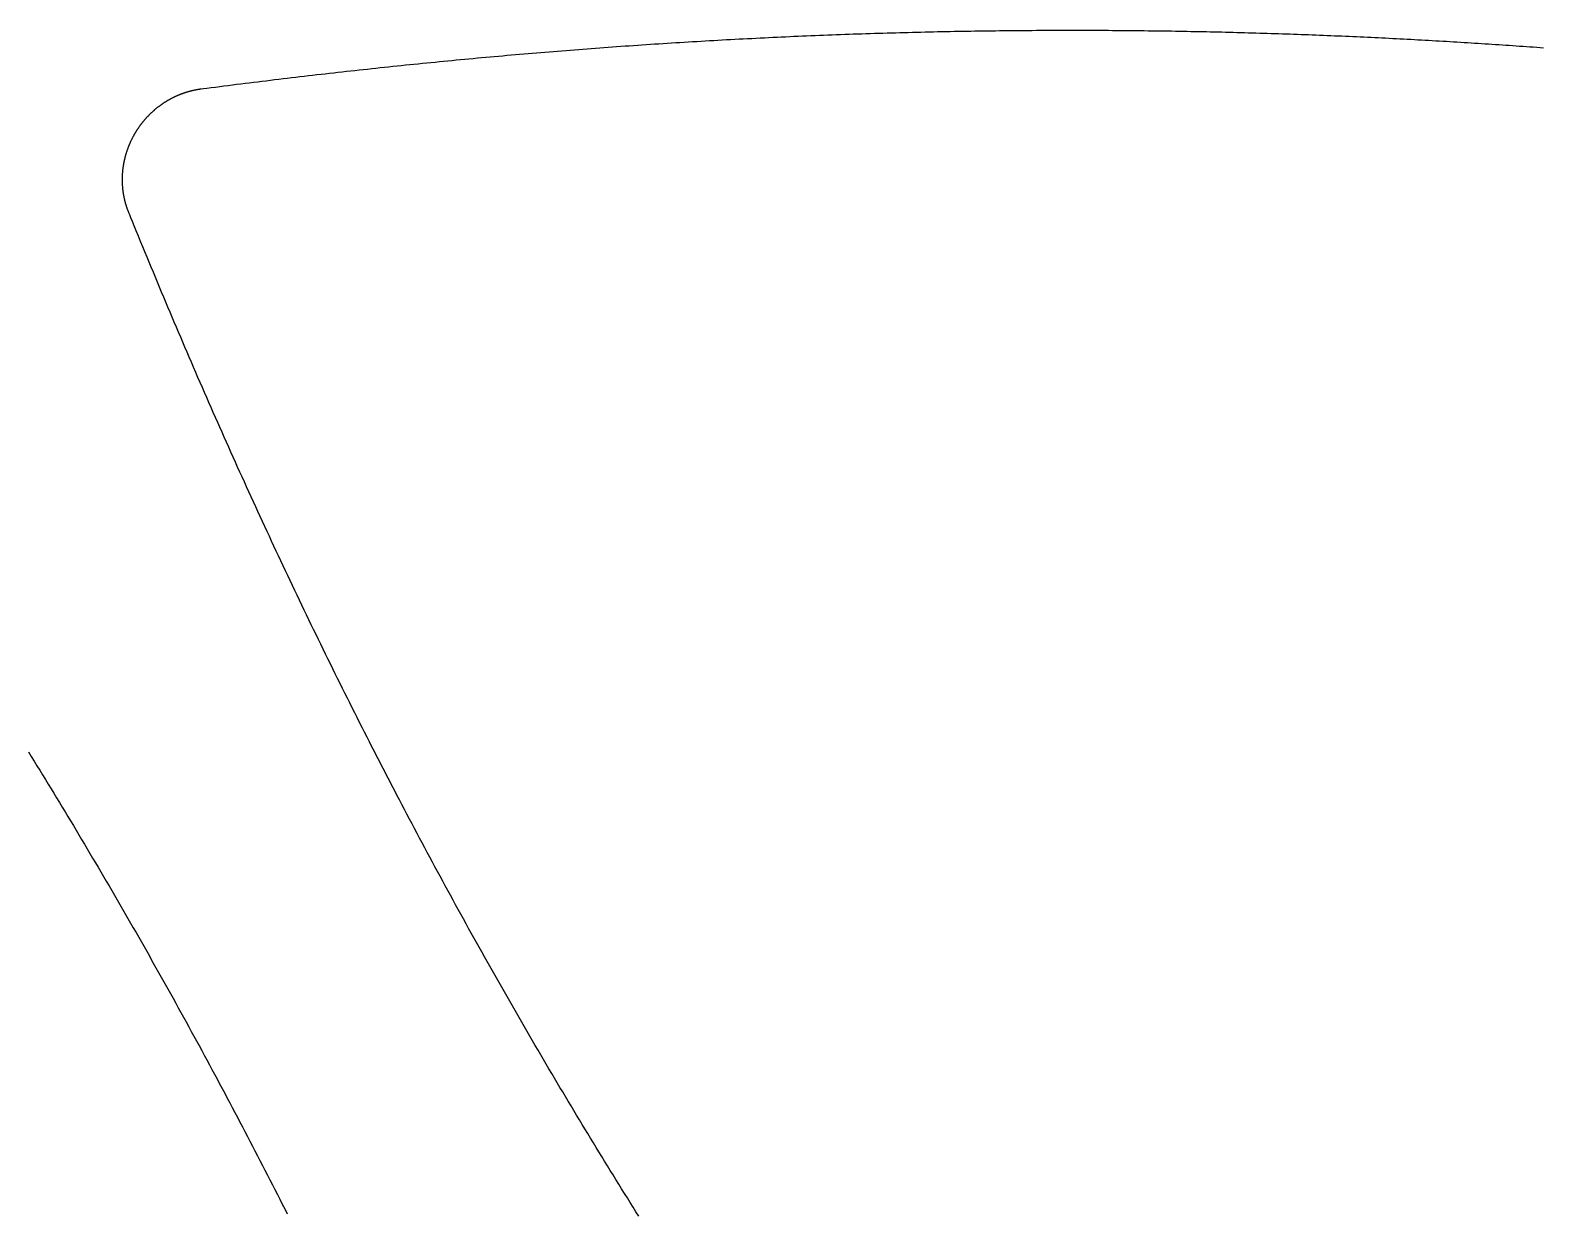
# Model space of a CAD drawing. Extents: x -3 to 136, y 0 to 121.
# Drawn here: x 38.52 to 54.78, y 43.64 to 56.36 of the extents above; entities that cross this region are included whole.
import ezdxf

# ---------------------------------------------------------------- set-up
doc = ezdxf.new("R2010")
doc.units = 0
doc.layers.get('0').update_dxf_attribs({"linetype": 'CONTINUOUS'})

msp = doc.modelspace()

# ---------------------------------------------------------------- linework, layer by layer
for points in [[(40.3606, 55.7236, 0), (40.3852, 55.7268, 0), (40.4244, 55.7319, 0), (40.4703, 55.7378, 0), (40.5157, 55.7437, 0), (40.561, 55.7495, 0), (40.6066, 55.7553, 0), (40.6522, 55.7611, 0), (40.6977, 55.7668, 0), (40.7432, 55.7726, 0), (40.7886, 55.7783, 0), (40.834, 55.7839, 0), (40.8794, 55.7896, 0), (40.9247, 55.7952, 0), (40.9701, 55.8008, 0), (41.0156, 55.8064, 0), (41.061, 55.8119, 0), (41.1065, 55.8175, 0), (41.152, 55.823, 0), (41.1975, 55.8284, 0), (41.243, 55.8339, 0), (41.2884, 55.8393, 0), (41.3339, 55.8447, 0), (41.3793, 55.8501, 0), (41.4248, 55.8555, 0), (41.4702, 55.8608, 0), (41.5157, 55.8661, 0), (41.5611, 55.8713, 0), (41.6066, 55.8766, 0), (41.652, 55.8818, 0), (41.6975, 55.887, 0), (41.7429, 55.8922, 0), (41.7884, 55.8973, 0), (41.8338, 55.9024, 0), (41.8793, 55.9075, 0), (41.9247, 55.9125, 0), (41.9702, 55.9176, 0), (42.0156, 55.9226, 0), (42.0611, 55.9276, 0), (42.1066, 55.9325, 0), (42.152, 55.9374, 0), (42.1975, 55.9423, 0), (42.243, 55.9472, 0), (42.2885, 55.9521, 0), (42.3339, 55.9569, 0), (42.3794, 55.9617, 0), (42.4249, 55.9665, 0), (42.4705, 55.9712, 0), (42.516, 55.9759, 0), (42.5615, 55.9806, 0), (42.607, 55.9853, 0), (42.6526, 55.9899, 0), (42.6981, 55.9945, 0), (42.7437, 55.9991, 0), (42.7892, 56.0036, 0), (42.8347, 56.0082, 0), (42.8802, 56.0126, 0), (42.9257, 56.0171, 0), (42.9712, 56.0216, 0), (43.0167, 56.026, 0), (43.0622, 56.0303, 0), (43.1077, 56.0347, 0), (43.1532, 56.039, 0), (43.1986, 56.0433, 0), (43.2441, 56.0476, 0), (43.2896, 56.0518, 0), (43.335, 56.056, 0), (43.3805, 56.0602, 0), (43.426, 56.0644, 0), (43.4714, 56.0685, 0), (43.5169, 56.0726, 0), (43.5623, 56.0767, 0), (43.6077, 56.0807, 0), (43.6532, 56.0847, 0), (43.6986, 56.0887, 0), (43.744, 56.0926, 0), (43.7895, 56.0966, 0), (43.8349, 56.1005, 0), (43.8803, 56.1043, 0), (43.9257, 56.1082, 0), (43.9711, 56.112, 0), (44.0165, 56.1157, 0), (44.062, 56.1195, 0), (44.1074, 56.1232, 0), (44.1528, 56.1269, 0), (44.1982, 56.1306, 0), (44.2436, 56.1342, 0), (44.289, 56.1378, 0), (44.3344, 56.1414, 0), (44.3798, 56.145, 0), (44.4252, 56.1485, 0), (44.4706, 56.152, 0), (44.516, 56.1554, 0), (44.5614, 56.1589, 0), (44.6068, 56.1623, 0), (44.6522, 56.1656, 0), (44.6976, 56.169, 0), (44.743, 56.1723, 0), (44.7884, 56.1756, 0), (44.8338, 56.1789, 0), (44.8792, 56.1821, 0), (44.9245, 56.1853, 0), (44.9699, 56.1885, 0), (45.0153, 56.1916, 0), (45.0607, 56.1947, 0), (45.1061, 56.1978, 0), (45.1516, 56.2008, 0), (45.197, 56.2039, 0), (45.2424, 56.2069, 0), (45.2878, 56.2098, 0), (45.3332, 56.2128, 0), (45.3786, 56.2157, 0), (45.424, 56.2186, 0), (45.4694, 56.2214, 0), (45.5148, 56.2242, 0), (45.5603, 56.227, 0), (45.6057, 56.2298, 0), (45.6511, 56.2325, 0), (45.6965, 56.2352, 0), (45.742, 56.2379, 0), (45.7874, 56.2405, 0), (45.8329, 56.2431, 0), (45.8783, 56.2457, 0), (45.9237, 56.2483, 0), (45.9692, 56.2508, 0), (46.0146, 56.2533, 0), (46.0601, 56.2558, 0), (46.1056, 56.2582, 0), (46.151, 56.2606, 0), (46.1965, 56.263, 0), (46.242, 56.2653, 0), (46.2875, 56.2676, 0), (46.333, 56.2699, 0), (46.3784, 56.2722, 0), (46.4239, 56.2744, 0), (46.4694, 56.2766, 0), (46.515, 56.2788, 0), (46.5605, 56.2809, 0), (46.606, 56.283, 0), (46.6515, 56.2851, 0), (46.697, 56.2871, 0), (46.7426, 56.2892, 0), (46.7881, 56.2912, 0), (46.8337, 56.2931, 0), (46.8792, 56.295, 0), (46.9248, 56.2969, 0), (46.9704, 56.2988, 0), (47.016, 56.3006, 0), (47.0615, 56.3024, 0), (47.1071, 56.3042, 0), (47.1527, 56.306, 0), (47.1984, 56.3077, 0), (47.244, 56.3094, 0), (47.2896, 56.311, 0), (47.3352, 56.3127, 0), (47.3809, 56.3143, 0), (47.4265, 56.3158, 0), (47.4722, 56.3174, 0), (47.5178, 56.3189, 0), (47.5635, 56.3203, 0), (47.6092, 56.3218, 0), (47.6549, 56.3232, 0), (47.7005, 56.3246, 0), (47.7461, 56.3259, 0), (47.7916, 56.3272, 0), (47.837, 56.3285, 0), (47.8825, 56.3298, 0), (47.9278, 56.331, 0), (47.9731, 56.3322, 0), (48.0184, 56.3334, 0), (48.0636, 56.3345, 0), (48.1087, 56.3356, 0), (48.1538, 56.3366, 0), (48.1989, 56.3377, 0), (48.2439, 56.3387, 0), (48.2888, 56.3397, 0), (48.3337, 56.3406, 0), (48.3785, 56.3415, 0), (48.4233, 56.3424, 0), (48.4681, 56.3432, 0), (48.5127, 56.3441, 0), (48.5574, 56.3448, 0), (48.6019, 56.3456, 0), (48.6465, 56.3463, 0), (48.6909, 56.347, 0), (48.7354, 56.3477, 0), (48.7797, 56.3483, 0), (48.824, 56.349, 0), (48.8683, 56.3495, 0), (48.9125, 56.3501, 0), (48.9567, 56.3506, 0), (49.0008, 56.3511, 0), (49.0448, 56.3516, 0), (49.0889, 56.352, 0), (49.1328, 56.3524, 0), (49.1767, 56.3528, 0), (49.2206, 56.3531, 0), (49.2643, 56.3534, 0), (49.3081, 56.3537, 0), (49.3518, 56.354, 0), (49.3954, 56.3542, 0), (49.439, 56.3544, 0), (49.4825, 56.3546, 0), (49.526, 56.3547, 0), (49.5695, 56.3549, 0), (49.6128, 56.355, 0), (49.6562, 56.355, 0), (49.6994, 56.3551, 0), (49.7427, 56.3551, 0), (49.7858, 56.355, 0), (49.829, 56.355, 0), (49.872, 56.3549, 0), (49.915, 56.3548, 0), (49.958, 56.3547, 0), (50.0009, 56.3545, 0), (50.0438, 56.3544, 0), (50.0866, 56.3541, 0), (50.1293, 56.3539, 0), (50.1721, 56.3537, 0), (50.2147, 56.3534, 0), (50.2573, 56.353, 0), (50.2999, 56.3527, 0), (50.3423, 56.3523, 0), (50.3848, 56.3519, 0), (50.4272, 56.3515, 0), (50.4695, 56.3511, 0), (50.5118, 56.3506, 0), (50.5541, 56.3501, 0), (50.5962, 56.3496, 0), (50.6384, 56.349, 0), (50.6804, 56.3485, 0), (50.7225, 56.3479, 0), (50.7645, 56.3472, 0), (50.8064, 56.3466, 0), (50.8483, 56.3459, 0), (50.8901, 56.3452, 0), (50.9318, 56.3445, 0), (50.9736, 56.3437, 0), (51.0152, 56.343, 0), (51.0568, 56.3422, 0), (51.0984, 56.3414, 0), (51.1399, 56.3405, 0), (51.1814, 56.3396, 0), (51.2228, 56.3387, 0), (51.2641, 56.3378, 0), (51.3054, 56.3369, 0), (51.3467, 56.3359, 0), (51.3879, 56.3349, 0), (51.429, 56.3339, 0), (51.4701, 56.3329, 0), (51.5112, 56.3318, 0), (51.5522, 56.3307, 0), (51.5931, 56.3296, 0), (51.634, 56.3285, 0), (51.6748, 56.3273, 0), (51.7156, 56.3262, 0), (51.7563, 56.325, 0), (51.797, 56.3237, 0), (51.8377, 56.3225, 0), (51.8782, 56.3212, 0), (51.9188, 56.3199, 0), (51.9592, 56.3186, 0), (51.9997, 56.3173, 0), (52.04, 56.3159, 0), (52.0803, 56.3146, 0), (52.1206, 56.3132, 0), (52.1608, 56.3117, 0), (52.201, 56.3103, 0), (52.2411, 56.3088, 0), (52.2812, 56.3073, 0), (52.3212, 56.3058, 0), (52.3611, 56.3043, 0), (52.401, 56.3028, 0), (52.4409, 56.3012, 0), (52.4807, 56.2996, 0), (52.5204, 56.298, 0), (52.5601, 56.2963, 0), (52.5998, 56.2947, 0), (52.6394, 56.293, 0), (52.6789, 56.2913, 0), (52.7184, 56.2896, 0), (52.7578, 56.2879, 0), (52.7972, 56.2861, 0), (52.8366, 56.2843, 0), (52.8758, 56.2825, 0), (52.9151, 56.2807, 0), (52.9542, 56.2789, 0), (52.9934, 56.277, 0), (53.0325, 56.2751, 0), (53.0715, 56.2732, 0), (53.1105, 56.2713, 0), (53.1494, 56.2694, 0), (53.1882, 56.2674, 0), (53.2271, 56.2655, 0), (53.2658, 56.2635, 0), (53.3045, 56.2615, 0), (53.3432, 56.2594, 0), (53.3818, 56.2574, 0), (53.4204, 56.2553, 0), (53.4589, 56.2532, 0), (53.4973, 56.2511, 0), (53.5357, 56.249, 0), (53.5741, 56.2469, 0), (53.6124, 56.2447, 0), (53.6507, 56.2425, 0), (53.6889, 56.2403, 0), (53.727, 56.2381, 0), (53.7651, 56.2359, 0), (53.8031, 56.2336, 0), (53.8411, 56.2314, 0), (53.8791, 56.2291, 0), (53.917, 56.2268, 0), (53.9548, 56.2245, 0), (53.9926, 56.2221, 0), (54.0303, 56.2198, 0), (54.068, 56.2174, 0), (54.1056, 56.215, 0), (54.1432, 56.2126, 0), (54.1807, 56.2102, 0), (54.2182, 56.2078, 0), (54.2556, 56.2053, 0), (54.293, 56.2028, 0), (54.3303, 56.2004, 0), (54.3676, 56.1979, 0), (54.4048, 56.1953, 0), (54.442, 56.1928, 0), (54.4791, 56.1903, 0), (54.5162, 56.1877, 0), (54.5532, 56.1851, 0), (54.5901, 56.1825, 0), (54.627, 56.1799, 0), (54.6639, 56.1773, 0), (54.7007, 56.1746, 0), (54.7375, 56.172, 0), (54.7742, 56.1693, 0), (54.8108, 56.1666, 0)], [(39.5833, 54.3907, 0), (39.5815, 54.395, 0), (39.5798, 54.3993, 0), (39.5781, 54.4036, 0), (39.5764, 54.4079, 0), (39.5747, 54.4122, 0), (39.5731, 54.4166, 0), (39.5715, 54.4209, 0), (39.5699, 54.4253, 0), (39.5683, 54.4296, 0), (39.5668, 54.434, 0), (39.5652, 54.4384, 0), (39.5637, 54.4427, 0), (39.5622, 54.4471, 0), (39.5608, 54.4515, 0), (39.5594, 54.4559, 0), (39.5579, 54.4603, 0), (39.5565, 54.4648, 0), (39.5552, 54.4692, 0), (39.5538, 54.4736, 0), (39.5525, 54.478, 0), (39.5512, 54.4825, 0), (39.5499, 54.4869, 0), (39.5487, 54.4914, 0), (39.5474, 54.4958, 0), (39.5462, 54.5003, 0), (39.545, 54.5048, 0), (39.5439, 54.5093, 0), (39.5427, 54.5137, 0), (39.5416, 54.5182, 0), (39.5405, 54.5227, 0), (39.5394, 54.5272, 0), (39.5384, 54.5317, 0), (39.5373, 54.5362, 0), (39.5363, 54.5408, 0), (39.5353, 54.5453, 0), (39.5344, 54.5498, 0), (39.5334, 54.5543, 0), (39.5325, 54.5589, 0), (39.5316, 54.5634, 0), (39.5307, 54.5679, 0), (39.5299, 54.5725, 0), (39.529, 54.5771, 0), (39.5282, 54.5816, 0), (39.5274, 54.5862, 0), (39.5267, 54.5907, 0), (39.5259, 54.5953, 0), (39.5252, 54.5999, 0), (39.5245, 54.6045, 0), (39.5238, 54.609, 0), (39.5232, 54.6136, 0), (39.5226, 54.6182, 0), (39.522, 54.6228, 0), (39.5214, 54.6274, 0), (39.5208, 54.632, 0), (39.5203, 54.6366, 0), (39.5197, 54.6412, 0), (39.5193, 54.6458, 0), (39.5188, 54.6504, 0), (39.5183, 54.6551, 0), (39.5179, 54.6597, 0), (39.5175, 54.6643, 0), (39.5171, 54.6689, 0), (39.5168, 54.6735, 0), (39.5164, 54.6782, 0), (39.5161, 54.6828, 0), (39.5158, 54.6874, 0), (39.5155, 54.6921, 0), (39.5153, 54.6967, 0), (39.5151, 54.7013, 0), (39.5149, 54.706, 0), (39.5147, 54.7106, 0), (39.5145, 54.7153, 0), (39.5144, 54.7199, 0), (39.5143, 54.7245, 0), (39.5142, 54.7292, 0), (39.5141, 54.7338, 0), (39.5141, 54.7384, 0), (39.514, 54.7431, 0), (39.514, 54.7477, 0), (39.514, 54.7524, 0), (39.5141, 54.757, 0), (39.5142, 54.7616, 0), (39.5142, 54.7663, 0), (39.5143, 54.7709, 0), (39.5145, 54.7755, 0), (39.5146, 54.7802, 0), (39.5148, 54.7848, 0), (39.515, 54.7894, 0), (39.5152, 54.794, 0), (39.5155, 54.7987, 0), (39.5157, 54.8033, 0), (39.516, 54.8079, 0), (39.5163, 54.8125, 0), (39.5167, 54.8172, 0), (39.517, 54.8218, 0), (39.5174, 54.8264, 0), (39.5178, 54.831, 0), (39.5182, 54.8356, 0), (39.5186, 54.8402, 0), (39.5191, 54.8449, 0), (39.5196, 54.8495, 0), (39.5201, 54.8541, 0), (39.5206, 54.8587, 0), (39.5211, 54.8633, 0), (39.5217, 54.8679, 0), (39.5223, 54.8725, 0), (39.5229, 54.877, 0), (39.5236, 54.8816, 0), (39.5242, 54.8862, 0), (39.5249, 54.8908, 0), (39.5256, 54.8954, 0), (39.5263, 54.9, 0), (39.5271, 54.9045, 0), (39.5278, 54.9091, 0), (39.5286, 54.9137, 0), (39.5294, 54.9182, 0), (39.5302, 54.9228, 0), (39.5311, 54.9274, 0), (39.532, 54.9319, 0), (39.5329, 54.9365, 0), (39.5338, 54.941, 0), (39.5347, 54.9455, 0), (39.5357, 54.9501, 0), (39.5367, 54.9546, 0), (39.5377, 54.9591, 0), (39.5387, 54.9637, 0), (39.5397, 54.9682, 0), (39.5408, 54.9727, 0), (39.5419, 54.9772, 0), (39.543, 54.9817, 0), (39.5441, 54.9862, 0), (39.5453, 54.9907, 0), (39.5464, 54.9952, 0), (39.5476, 54.9997, 0), (39.5488, 55.0042, 0), (39.5501, 55.0087, 0), (39.5513, 55.0131, 0), (39.5526, 55.0176, 0), (39.5539, 55.0221, 0), (39.5552, 55.0265, 0), (39.5565, 55.031, 0), (39.5579, 55.0354, 0), (39.5593, 55.0398, 0), (39.5607, 55.0443, 0), (39.5621, 55.0487, 0), (39.5635, 55.0531, 0), (39.565, 55.0575, 0), (39.5665, 55.0619, 0), (39.568, 55.0663, 0), (39.5695, 55.0707, 0), (39.5711, 55.075, 0), (39.5726, 55.0794, 0), (39.5742, 55.0838, 0), (39.5758, 55.0881, 0), (39.5774, 55.0924, 0), (39.5791, 55.0968, 0), (39.5807, 55.1011, 0), (39.5824, 55.1054, 0), (39.5841, 55.1097, 0), (39.5858, 55.114, 0), (39.5876, 55.1183, 0), (39.5893, 55.1226, 0), (39.5911, 55.1269, 0), (39.5929, 55.1312, 0), (39.5947, 55.1354, 0), (39.5966, 55.1397, 0), (39.5984, 55.1439, 0), (39.6003, 55.1481, 0), (39.6022, 55.1524, 0), (39.6041, 55.1566, 0), (39.6061, 55.1608, 0), (39.608, 55.165, 0), (39.61, 55.1692, 0), (39.612, 55.1733, 0), (39.614, 55.1775, 0), (39.6161, 55.1817, 0), (39.6181, 55.1858, 0), (39.6202, 55.19, 0), (39.6223, 55.1941, 0), (39.6244, 55.1982, 0), (39.6265, 55.2023, 0), (39.6287, 55.2064, 0), (39.6308, 55.2105, 0), (39.633, 55.2146, 0), (39.6352, 55.2187, 0), (39.6375, 55.2227, 0), (39.6397, 55.2268, 0), (39.642, 55.2308, 0), (39.6442, 55.2349, 0), (39.6465, 55.2389, 0), (39.6489, 55.2429, 0), (39.6512, 55.2469, 0), (39.6535, 55.2509, 0), (39.6559, 55.2548, 0), (39.6583, 55.2588, 0), (39.6607, 55.2628, 0), (39.6631, 55.2667, 0), (39.6656, 55.2706, 0), (39.6681, 55.2746, 0), (39.6705, 55.2785, 0), (39.673, 55.2824, 0), (39.6756, 55.2863, 0), (39.6781, 55.2902, 0), (39.6807, 55.294, 0), (39.6832, 55.2979, 0), (39.6858, 55.3017, 0), (39.6884, 55.3055, 0), (39.6911, 55.3094, 0), (39.6937, 55.3132, 0), (39.6964, 55.317, 0), (39.6991, 55.3208, 0), (39.7018, 55.3245, 0), (39.7045, 55.3283, 0), (39.7072, 55.332, 0), (39.71, 55.3358, 0), (39.7127, 55.3395, 0), (39.7155, 55.3432, 0), (39.7183, 55.3469, 0), (39.7212, 55.3506, 0), (39.724, 55.3543, 0), (39.7269, 55.3579, 0), (39.7297, 55.3616, 0), (39.7326, 55.3652, 0), (39.7355, 55.3688, 0), (39.7385, 55.3724, 0), (39.7414, 55.376, 0), (39.7444, 55.3796, 0), (39.7473, 55.3832, 0), (39.7503, 55.3867, 0), (39.7533, 55.3903, 0), (39.7564, 55.3938, 0), (39.7594, 55.3973, 0), (39.7625, 55.4008, 0), (39.7655, 55.4043, 0), (39.7686, 55.4077, 0), (39.7717, 55.4112, 0), (39.7748, 55.4146, 0), (39.778, 55.418, 0), (39.7811, 55.4214, 0), (39.7843, 55.4248, 0), (39.7875, 55.4282, 0), (39.7907, 55.4315, 0), (39.7939, 55.4349, 0), (39.7971, 55.4382, 0), (39.8003, 55.4415, 0), (39.8036, 55.4448, 0), (39.8069, 55.4481, 0), (39.8101, 55.4514, 0), (39.8134, 55.4546, 0), (39.8168, 55.4579, 0), (39.8201, 55.4611, 0), (39.8234, 55.4643, 0), (39.8268, 55.4675, 0), (39.8302, 55.4706, 0), (39.8335, 55.4738, 0), (39.837, 55.4769, 0), (39.8404, 55.48, 0), (39.8438, 55.4832, 0), (39.8472, 55.4862, 0), (39.8507, 55.4893, 0), (39.8542, 55.4924, 0), (39.8577, 55.4954, 0), (39.8612, 55.4984, 0), (39.8647, 55.5015, 0), (39.8682, 55.5044, 0), (39.8718, 55.5074, 0), (39.8753, 55.5104, 0), (39.8789, 55.5133, 0), (39.8825, 55.5163, 0), (39.8861, 55.5192, 0), (39.8897, 55.5221, 0), (39.8933, 55.5249, 0), (39.897, 55.5278, 0), (39.9006, 55.5306, 0), (39.9043, 55.5335, 0), (39.908, 55.5363, 0), (39.9117, 55.5391, 0), (39.9154, 55.5418, 0), (39.9191, 55.5446, 0), (39.9228, 55.5473, 0), (39.9266, 55.55, 0), (39.9303, 55.5527, 0), (39.9341, 55.5554, 0), (39.9379, 55.5581, 0), (39.9417, 55.5607, 0), (39.9455, 55.5634, 0), (39.9493, 55.566, 0), (39.9532, 55.5686, 0), (39.957, 55.5712, 0), (39.9609, 55.5737, 0), (39.9647, 55.5763, 0), (39.9686, 55.5788, 0), (39.9725, 55.5813, 0), (39.9764, 55.5838, 0), (39.9804, 55.5863, 0), (39.9843, 55.5887, 0), (39.9882, 55.5911, 0), (39.9922, 55.5936, 0), (39.9962, 55.596, 0), (40.0002, 55.5983, 0), (40.0042, 55.6007, 0), (40.0082, 55.603, 0), (40.0122, 55.6054, 0), (40.0162, 55.6077, 0), (40.0203, 55.6099, 0), (40.0243, 55.6122, 0), (40.0284, 55.6145, 0), (40.0324, 55.6167, 0), (40.0365, 55.6189, 0), (40.0406, 55.6211, 0), (40.0447, 55.6232, 0), (40.0488, 55.6254, 0), (40.053, 55.6275, 0), (40.0571, 55.6296, 0), (40.0612, 55.6317, 0), (40.0654, 55.6338, 0), (40.0695, 55.6358, 0), (40.0737, 55.6378, 0), (40.0779, 55.6398, 0), (40.0821, 55.6418, 0), (40.0863, 55.6438, 0), (40.0905, 55.6457, 0), (40.0947, 55.6476, 0), (40.0989, 55.6495, 0), (40.1031, 55.6514, 0), (40.1074, 55.6533, 0), (40.1116, 55.6551, 0), (40.1159, 55.6569, 0), (40.1202, 55.6587, 0), (40.1244, 55.6605, 0), (40.1287, 55.6623, 0), (40.133, 55.664, 0), (40.1373, 55.6657, 0), (40.1416, 55.6674, 0), (40.1459, 55.6691, 0), (40.1502, 55.6707, 0), (40.1546, 55.6724, 0), (40.1589, 55.674, 0), (40.1632, 55.6755, 0), (40.1676, 55.6771, 0), (40.172, 55.6787, 0), (40.1763, 55.6802, 0), (40.1807, 55.6817, 0), (40.1851, 55.6832, 0), (40.1895, 55.6846, 0), (40.1939, 55.6861, 0), (40.1983, 55.6875, 0), (40.2027, 55.6889, 0), (40.2071, 55.6902, 0), (40.2115, 55.6916, 0), (40.2159, 55.6929, 0), (40.2204, 55.6942, 0), (40.2248, 55.6955, 0), (40.2293, 55.6968, 0), (40.2337, 55.698, 0), (40.2382, 55.6992, 0), (40.2426, 55.7004, 0), (40.2471, 55.7016, 0), (40.2516, 55.7027, 0), (40.2561, 55.7039, 0), (40.2606, 55.705, 0), (40.2651, 55.7061, 0), (40.2696, 55.7071, 0), (40.2741, 55.7082, 0), (40.2786, 55.7092, 0), (40.2831, 55.7102, 0), (40.2876, 55.7112, 0), (40.2921, 55.7121, 0), (40.2967, 55.713, 0), (40.3012, 55.7139, 0), (40.3058, 55.7148, 0), (40.3103, 55.7157, 0), (40.3149, 55.7165, 0), (40.3194, 55.7173, 0), (40.324, 55.7181, 0), (40.3285, 55.7189, 0), (40.3331, 55.7196, 0), (40.3377, 55.7204, 0), (40.3423, 55.7211, 0), (40.3469, 55.7217, 0), (40.3514, 55.7224, 0), (40.356, 55.723, 0), (40.3606, 55.7236, 0)], [(45.0728, 43.5877, 0), (45.0418, 43.637, 0), (45.0109, 43.6863, 0), (44.98, 43.7357, 0), (44.9492, 43.785, 0), (44.9184, 43.8343, 0), (44.8877, 43.8837, 0), (44.857, 43.9331, 0), (44.8264, 43.9825, 0), (44.7958, 44.032, 0), (44.7652, 44.0814, 0), (44.7348, 44.1309, 0), (44.7043, 44.1804, 0), (44.6739, 44.2299, 0), (44.6436, 44.2795, 0), (44.6133, 44.329, 0), (44.583, 44.3786, 0), (44.5528, 44.4282, 0), (44.5227, 44.4778, 0), (44.4926, 44.5275, 0), (44.4625, 44.5771, 0), (44.4325, 44.6268, 0), (44.4025, 44.6765, 0), (44.3726, 44.7263, 0), (44.3427, 44.776, 0), (44.3129, 44.8258, 0), (44.2831, 44.8756, 0), (44.2534, 44.9254, 0), (44.2237, 44.9753, 0), (44.1941, 45.0252, 0), (44.1645, 45.0751, 0), (44.1349, 45.125, 0), (44.1054, 45.1749, 0), (44.0759, 45.2249, 0), (44.0465, 45.2749, 0), (44.0172, 45.3249, 0), (43.9878, 45.375, 0), (43.9586, 45.4251, 0), (43.9293, 45.4752, 0), (43.9001, 45.5253, 0), (43.871, 45.5755, 0), (43.8419, 45.6256, 0), (43.8128, 45.6759, 0), (43.7838, 45.7261, 0), (43.7549, 45.7764, 0), (43.726, 45.8266, 0), (43.6971, 45.877, 0), (43.6682, 45.9273, 0), (43.6395, 45.9777, 0), (43.6107, 46.0281, 0), (43.582, 46.0785, 0), (43.5534, 46.129, 0), (43.5247, 46.1795, 0), (43.4962, 46.23, 0), (43.4676, 46.2806, 0), (43.4392, 46.3311, 0), (43.4107, 46.3817, 0), (43.3823, 46.4324, 0), (43.354, 46.4831, 0), (43.3257, 46.5338, 0), (43.2974, 46.5845, 0), (43.2692, 46.6353, 0), (43.241, 46.686, 0), (43.2128, 46.7369, 0), (43.1847, 46.7877, 0), (43.1567, 46.8386, 0), (43.1286, 46.8895, 0), (43.1007, 46.9405, 0), (43.0727, 46.9915, 0), (43.0448, 47.0425, 0), (43.017, 47.0936, 0), (42.9892, 47.1447, 0), (42.9614, 47.1958, 0), (42.9337, 47.2469, 0), (42.906, 47.2981, 0), (42.8783, 47.3493, 0), (42.8507, 47.4006, 0), (42.8232, 47.4519, 0), (42.7956, 47.5032, 0), (42.7682, 47.5546, 0), (42.7407, 47.606, 0), (42.7133, 47.6574, 0), (42.6859, 47.7089, 0), (42.6586, 47.7604, 0), (42.6313, 47.8119, 0), (42.6041, 47.8635, 0), (42.5769, 47.9151, 0), (42.5497, 47.9668, 0), (42.5226, 48.0184, 0), (42.4955, 48.0702, 0), (42.4684, 48.1219, 0), (42.4414, 48.1737, 0), (42.4145, 48.2256, 0), (42.3875, 48.2774, 0), (42.3606, 48.3294, 0), (42.3338, 48.3813, 0), (42.307, 48.4333, 0), (42.2802, 48.4853, 0), (42.2534, 48.5374, 0), (42.2267, 48.5895, 0), (42.2001, 48.6417, 0), (42.1734, 48.6939, 0), (42.1468, 48.7461, 0), (42.1203, 48.7984, 0), (42.0938, 48.8507, 0), (42.0673, 48.903, 0), (42.0408, 48.9554, 0), (42.0144, 49.0078, 0), (41.9881, 49.0603, 0), (41.9617, 49.1128, 0), (41.9354, 49.1654, 0), (41.9092, 49.218, 0), (41.883, 49.2706, 0), (41.8568, 49.3232, 0), (41.8307, 49.3759, 0), (41.8047, 49.4285, 0), (41.7787, 49.4812, 0), (41.7527, 49.5338, 0), (41.7268, 49.5865, 0), (41.701, 49.6392, 0), (41.6752, 49.6918, 0), (41.6495, 49.7445, 0), (41.6238, 49.7972, 0), (41.5982, 49.85, 0), (41.5726, 49.9027, 0), (41.547, 49.9554, 0), (41.5216, 50.0082, 0), (41.4961, 50.061, 0), (41.4707, 50.1137, 0), (41.4454, 50.1665, 0), (41.4201, 50.2193, 0), (41.3949, 50.2722, 0), (41.3697, 50.325, 0), (41.3445, 50.3779, 0), (41.3194, 50.4307, 0), (41.2944, 50.4836, 0), (41.2694, 50.5365, 0), (41.2444, 50.5895, 0), (41.2195, 50.6424, 0), (41.1947, 50.6954, 0), (41.1698, 50.7483, 0), (41.1451, 50.8013, 0), (41.1203, 50.8544, 0), (41.0957, 50.9074, 0), (41.071, 50.9605, 0), (41.0464, 51.0135, 0), (41.0219, 51.0666, 0), (40.9974, 51.1198, 0), (40.9729, 51.1729, 0), (40.9485, 51.2261, 0), (40.9241, 51.2793, 0), (40.8998, 51.3325, 0), (40.8755, 51.3857, 0), (40.8512, 51.439, 0), (40.827, 51.4923, 0), (40.8028, 51.5456, 0), (40.7787, 51.599, 0), (40.7546, 51.6523, 0), (40.7305, 51.7057, 0), (40.7065, 51.7592, 0), (40.6825, 51.8126, 0), (40.6586, 51.8661, 0), (40.6347, 51.9196, 0), (40.6108, 51.9732, 0), (40.587, 52.0267, 0), (40.5632, 52.0803, 0), (40.5395, 52.134, 0), (40.5158, 52.1876, 0), (40.4921, 52.2413, 0), (40.4685, 52.2951, 0), (40.4449, 52.3488, 0), (40.4213, 52.4026, 0), (40.3978, 52.4564, 0), (40.3743, 52.5103, 0), (40.3508, 52.5642, 0), (40.3274, 52.6181, 0), (40.304, 52.6721, 0), (40.2806, 52.7261, 0), (40.2573, 52.7801, 0), (40.234, 52.8342, 0), (40.2108, 52.8883, 0), (40.1875, 52.9425, 0), (40.1643, 52.9967, 0), (40.1412, 53.0509, 0), (40.118, 53.1052, 0), (40.0949, 53.1595, 0), (40.0719, 53.2136, 0), (40.0491, 53.2676, 0), (40.0264, 53.3212, 0), (40.0038, 53.3748, 0), (39.9813, 53.4282, 0), (39.9589, 53.4816, 0), (39.9365, 53.5349, 0), (39.9141, 53.5884, 0), (39.8918, 53.6419, 0), (39.8694, 53.6956, 0), (39.8469, 53.7495, 0), (39.8244, 53.8037, 0), (39.8019, 53.8582, 0), (39.7792, 53.9131, 0), (39.7563, 53.9685, 0), (39.7333, 54.0243, 0), (39.7101, 54.0807, 0), (39.6867, 54.1376, 0), (39.6631, 54.1953, 0), (39.641, 54.2494, 0), (39.6219, 54.2962, 0), (39.6058, 54.3355, 0), (39.5929, 54.3671, 0), (39.5833, 54.3907, 0)], [(38.5022, 48.5863, 0), (38.5328, 48.5369, 0), (38.5633, 48.4874, 0), (38.5938, 48.438, 0), (38.6243, 48.3885, 0), (38.6547, 48.339, 0), (38.685, 48.2894, 0), (38.7153, 48.2399, 0), (38.7455, 48.1903, 0), (38.7757, 48.1407, 0), (38.8059, 48.0911, 0), (38.836, 48.0414, 0), (38.8661, 47.9917, 0), (38.8961, 47.9421, 0), (38.9261, 47.8923, 0), (38.956, 47.8426, 0), (38.9858, 47.7928, 0), (39.0157, 47.7431, 0), (39.0455, 47.6933, 0), (39.0752, 47.6434, 0), (39.1049, 47.5936, 0), (39.1345, 47.5437, 0), (39.1641, 47.4938, 0), (39.1937, 47.4439, 0), (39.2232, 47.3939, 0), (39.2526, 47.344, 0), (39.282, 47.294, 0), (39.3114, 47.2439, 0), (39.3407, 47.1939, 0), (39.37, 47.1438, 0), (39.3992, 47.0937, 0), (39.4284, 47.0436, 0), (39.4576, 46.9934, 0), (39.4867, 46.9432, 0), (39.5157, 46.893, 0), (39.5447, 46.8428, 0), (39.5737, 46.7925, 0), (39.6026, 46.7422, 0), (39.6315, 46.6919, 0), (39.6603, 46.6416, 0), (39.6891, 46.5912, 0), (39.7179, 46.5408, 0), (39.7466, 46.4903, 0), (39.7752, 46.4399, 0), (39.8038, 46.3894, 0), (39.8324, 46.3389, 0), (39.8609, 46.2883, 0), (39.8894, 46.2377, 0), (39.9179, 46.1871, 0), (39.9463, 46.1365, 0), (39.9746, 46.0858, 0), (40.0029, 46.0351, 0), (40.0312, 45.9844, 0), (40.0594, 45.9336, 0), (40.0876, 45.8828, 0), (40.1158, 45.832, 0), (40.1439, 45.7811, 0), (40.1719, 45.7302, 0), (40.1999, 45.6793, 0), (40.2279, 45.6284, 0), (40.2558, 45.5774, 0), (40.2837, 45.5264, 0), (40.3116, 45.4753, 0), (40.3394, 45.4242, 0), (40.3672, 45.3731, 0), (40.3949, 45.3219, 0), (40.4226, 45.2707, 0), (40.4502, 45.2195, 0), (40.4778, 45.1683, 0), (40.5054, 45.117, 0), (40.5329, 45.0657, 0), (40.5604, 45.0143, 0), (40.5879, 44.9629, 0), (40.6153, 44.9115, 0), (40.6426, 44.86, 0), (40.67, 44.8085, 0), (40.6972, 44.7569, 0), (40.7245, 44.7054, 0), (40.7517, 44.6538, 0), (40.7789, 44.6021, 0), (40.806, 44.5504, 0), (40.8331, 44.4987, 0), (40.8601, 44.4469, 0), (40.8871, 44.3951, 0), (40.9141, 44.3433, 0), (40.9411, 44.2914, 0), (40.9679, 44.2395, 0), (40.9948, 44.1876, 0), (41.0216, 44.1356, 0), (41.0484, 44.0835, 0), (41.0751, 44.0315, 0), (41.1018, 43.9793, 0), (41.1285, 43.9272, 0), (41.1551, 43.875, 0), (41.1817, 43.8228, 0), (41.2083, 43.7705, 0), (41.2348, 43.7182, 0), (41.2613, 43.6659, 0), (41.2877, 43.6135, 0)]]:
    msp.add_polyline3d(points)

doc.saveas('drawing.dxf')
